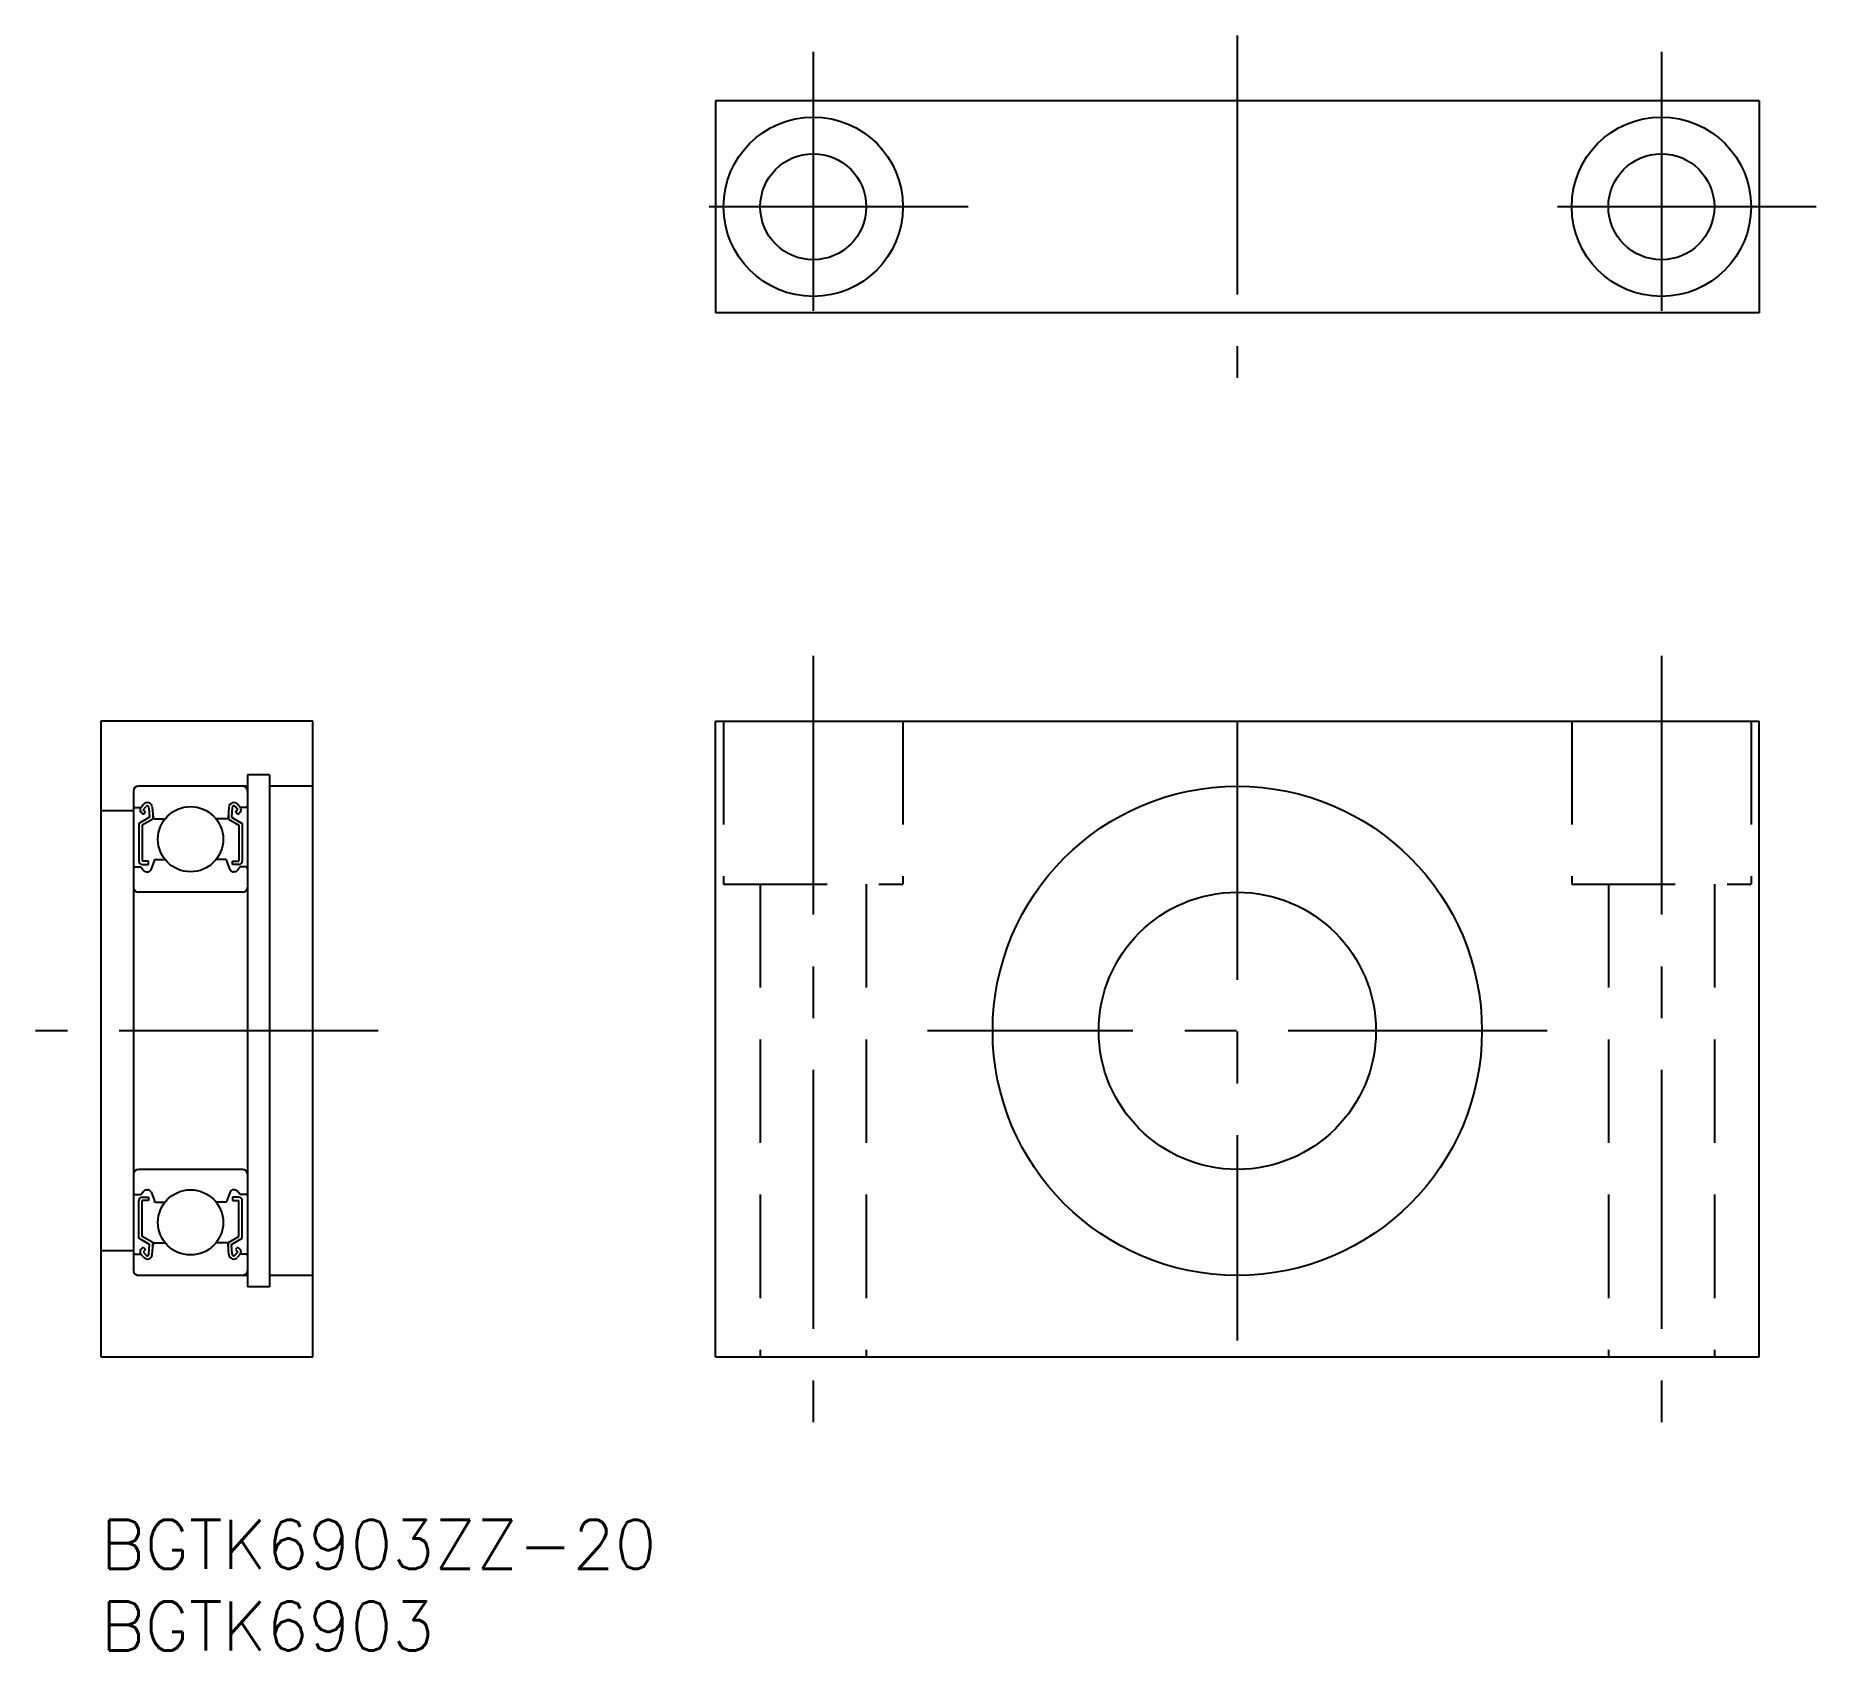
# Model space of a CAD drawing. Extents: x -4 to 105, y -8 to 91.
import ezdxf

# ---------------------------------------------------------------- set-up
doc = ezdxf.new("R2010")
doc.units = 0
doc.header["$LTSCALE"] = 0.5
doc.linetypes.add('CENTER', pattern=[50.8, 31.75, -6.35, 6.35, -6.35])
doc.linetypes.add('DASHED', pattern=[19.05, 12.7, -6.35])
for name, color, linetype in [('MSM_CENTER', 1, 'CENTER'), ('MSM_CONTINUOUS', 7, 'CONTINUOUS'), ('MSM_DASHED', 4, 'DASHED'), ('MSM_PART_NUMBER', 7, 'CONTINUOUS')]:
    doc.layers.add(name, color=color, linetype=linetype)
doc.styles.get("Standard").update_dxf_attribs({"font": 'txt.shx', "height": 3, "bigfont": 'bigfont.shx'})

# ---------------------------------------------------------------- blocks, each defined once
blk = doc.blocks.new('*U6')
at = {"layer": 'MSM_PART_NUMBER'}
blk.add_text('BGTK6903ZZ-20', height=3, dxfattribs=at).set_placement((0, -3))
blk = doc.blocks.new('*U7')
at = {"layer": 'MSM_PART_NUMBER'}
blk.add_text('BGTK6903', height=3, dxfattribs=at).set_placement((0, -8))

msp = doc.modelspace()

# ---------------------------------------------------------------- linework, layer by layer
at = {"layer": 'MSM_CENTER'}
for p, q in [((69.68, 91.04), (69.68, 70.04)), ((43.68, 90.04), (43.68, 71.04)), ((95.68, 90.04), (95.68, 71.04)), ((53.18, 80.54), (34.18, 80.54)), ((105.18, 80.54), (86.18, 80.54)), ((43.68, 53), (43.68, 6)), ((95.68, 53), (95.68, 6)), ((69.68, 49), (69.68, 11)), ((17, 30), (-4, 30)), ((88.68, 30), (50.68, 30))]:
    msp.add_line(p, q, dxfattribs=at)
at = {"layer": 'MSM_CONTINUOUS'}
for p, q in [((37.68, 87.04), (37.68, 74.04)), ((101.68, 87.04), (37.68, 87.04)), ((101.68, 87.04), (101.68, 74.04)), ((101.68, 74.04), (37.68, 74.04)), ((0, 49), (0, 10)), ((13, 49), (0, 49)), ((13, 10), (13, 49)), ((37.68, 10), (37.68, 49)), ((37.68, 49), (101.68, 49)), ((101.68, 10), (101.68, 49)), ((9, 45), (2.3, 45)), ((9, 45.7), (9, 14.3)), ((10.35, 45.7), (9, 45.7)), ((10.35, 45.7), (10.35, 14.3)), ((13, 45), (10.35, 45)), ((2, 44.7), (2, 15.3)), ((2.1, 43.7), (2.46, 43.7)), ((2.45, 43.69), (2.62, 43.89)), ((2.6, 43.56), (2.77, 43.76)), ((2.95, 43.7), (2.98, 43.1)), ((3.15, 43.72), (3.2, 43.09)), ((7.85, 43.72), (7.8, 43.09)), ((8.05, 43.7), (8.02, 43.1)), ((8.4, 43.56), (8.23, 43.76)), ((8.55, 43.69), (8.38, 43.89)), ((8.9, 43.7), (8.54, 43.7)), ((2, 43.5), (0, 43.5)), ((2.98, 43.1), (2.33, 42.72)), ((2.33, 42.72), (2.33, 40.4)), ((2.6, 43.27), (2.46, 43.42)), ((3.18, 42.98), (2.53, 42.61)), ((2.53, 42.61), (2.53, 40.4)), ((2.74, 43.42), (2.6, 43.56)), ((2.6, 43.27), (2.74, 43.42)), ((3.18, 43.35), (3.18, 42.98)), ((3.3, 43), (3.94, 43)), ((7.7, 43), (7.06, 43)), ((7.82, 43.35), (7.82, 42.98)), ((7.82, 42.98), (8.47, 42.61)), ((8.02, 43.1), (8.67, 42.72)), ((8.26, 43.42), (8.4, 43.56)), ((8.4, 43.27), (8.26, 43.42)), ((8.4, 43.27), (8.54, 43.42)), ((8.47, 42.61), (8.47, 40.4)), ((8.67, 42.72), (8.67, 40.4)), ((2.93, 40.4), (2.53, 40.4)), ((2.93, 40.2), (2.93, 40.4)), ((3.08, 39.88), (3.28, 40.43)), ((3.37, 40.5), (3.94, 40.5)), ((7.63, 40.5), (7.06, 40.5)), ((7.92, 39.88), (7.72, 40.43)), ((8.07, 40.4), (8.47, 40.4)), ((8.07, 40.2), (8.07, 40.4)), ((2.1, 40.05), (2.45, 40.05)), ((2.45, 40.05), (2.64, 39.82)), ((2.53, 40.2), (2.93, 40.2)), ((2.79, 39.75), (2.89, 39.75)), ((8.47, 40.2), (8.07, 40.2)), ((8.21, 39.75), (8.11, 39.75)), ((8.55, 40.05), (8.36, 39.82)), ((8.9, 40.05), (8.55, 40.05)), ((8.7, 38.5), (2.3, 38.5)), ((8.7, 21.5), (2.3, 21.5)), ((2.1, 19.95), (2.45, 19.95)), ((2.45, 19.95), (2.64, 20.18)), ((2.53, 19.8), (2.93, 19.8)), ((2.79, 20.25), (2.89, 20.25)), ((2.93, 19.8), (2.93, 19.6)), ((3.08, 20.12), (3.28, 19.57)), ((7.92, 20.12), (7.72, 19.57)), ((8.47, 19.8), (8.07, 19.8)), ((8.07, 19.8), (8.07, 19.6)), ((8.21, 20.25), (8.11, 20.25)), ((8.55, 19.95), (8.36, 20.18)), ((8.9, 19.95), (8.55, 19.95)), ((2.33, 17.28), (2.33, 19.6)), ((2.53, 17.39), (2.53, 19.6)), ((2.93, 19.6), (2.53, 19.6)), ((3.37, 19.5), (3.94, 19.5)), ((7.63, 19.5), (7.06, 19.5)), ((8.07, 19.6), (8.47, 19.6)), ((8.47, 17.39), (8.47, 19.6)), ((8.67, 17.28), (8.67, 19.6)), ((2, 16.5), (0, 16.5)), ((2.98, 16.9), (2.33, 17.28)), ((2.6, 16.73), (2.46, 16.58)), ((3.18, 17.02), (2.53, 17.39)), ((2.6, 16.73), (2.74, 16.58)), ((2.74, 16.58), (2.6, 16.44)), ((2.6, 16.44), (2.77, 16.24)), ((2.95, 16.3), (2.98, 16.9)), ((3.15, 16.28), (3.2, 16.91)), ((3.18, 16.65), (3.18, 17.02)), ((3.3, 17), (3.94, 17)), ((7.7, 17), (7.06, 17)), ((7.85, 16.28), (7.8, 16.91)), ((7.82, 17.02), (8.47, 17.39)), ((7.82, 16.65), (7.82, 17.02)), ((8.02, 16.9), (8.67, 17.28)), ((8.05, 16.3), (8.02, 16.9)), ((8.4, 16.44), (8.23, 16.24)), ((8.4, 16.73), (8.26, 16.58)), ((8.26, 16.58), (8.4, 16.44)), ((8.4, 16.73), (8.54, 16.58)), ((2.1, 16.3), (2.46, 16.3)), ((2.45, 16.31), (2.62, 16.11)), ((8.55, 16.31), (8.38, 16.11)), ((8.9, 16.3), (8.54, 16.3)), ((9, 15), (2.3, 15)), ((10.35, 14.3), (9, 14.3)), ((13, 15), (10.35, 15)), ((0, 10), (13, 10)), ((37.68, 10), (101.68, 10))]:
    msp.add_line(p, q, dxfattribs=at)
for centre, radius in [((43.68, 80.54), 5.5), ((95.68, 80.54), 5.5), ((43.68, 80.54), 3.25), ((95.68, 80.54), 3.25), ((69.68, 30), 15), ((5.5, 41.75), 2), ((69.68, 30), 8.5), ((5.5, 18.25), 2)]:
    msp.add_circle(centre, radius, dxfattribs=at)
for centre, radius, start, end in [((2.3, 44.7), 0.3, 90, 180), ((8.7, 44.7), 0.3, 0, 90), ((2.1, 43.8), 0.1, 180, 270), ((2.6, 43.56), 0.2, 140.138, 225.0003), ((2.85, 43.7), 0.3, 4.9347, 140.1381), ((2.85, 43.7), 0.1, 3.1016, 139.9513), ((8.15, 43.7), 0.3, 39.8619, 175.0653), ((8.15, 43.7), 0.1, 40.0487, 176.8984), ((8.4, 43.56), 0.2, 314.9997, 39.862), ((8.9, 43.8), 0.1, 270, 0), ((3.3, 43.1), 0.1, 184.9347, 269.9991), ((7.7, 43.1), 0.1, 270.0009, 355.0653), ((2.53, 40.4), 0.2, 180, 270), ((3.37, 40.4), 0.1, 89.9999, 159.9917), ((7.63, 40.4), 0.1, 20.0083, 90.0001), ((8.47, 40.4), 0.2, 270, 0), ((2.1, 39.95), 0.1, 90, 180), ((2.79, 39.95), 0.2, 219.977, 270.0002), ((2.89, 39.95), 0.2, 270, 339.9912), ((8.11, 39.95), 0.2, 200.0088, 270), ((8.21, 39.95), 0.2, 269.9998, 320.023), ((8.9, 39.95), 0.1, 0, 90), ((2.3, 38.8), 0.3, 180, 270), ((8.7, 38.8), 0.3, 270, 0), ((2.3, 21.2), 0.3, 90, 180), ((8.7, 21.2), 0.3, 0, 90), ((2.1, 20.05), 0.1, 180, 270), ((2.53, 19.6), 0.2, 90, 180), ((2.79, 20.05), 0.2, 89.9998, 140.023), ((2.89, 20.05), 0.2, 20.0088, 90), ((8.11, 20.05), 0.2, 90, 159.9912), ((8.21, 20.05), 0.2, 39.977, 90.0002), ((8.47, 19.6), 0.2, 0, 90), ((8.9, 20.05), 0.1, 270, 0), ((3.37, 19.6), 0.1, 200.0083, 270.0001), ((7.63, 19.6), 0.1, 269.9999, 339.9917), ((2.6, 16.44), 0.2, 134.9997, 219.862), ((3.3, 16.9), 0.1, 90.0009, 175.0653), ((7.7, 16.9), 0.1, 4.9347, 89.9991), ((8.4, 16.44), 0.2, 320.138, 45.0003), ((2.1, 16.2), 0.1, 90, 180), ((2.3, 15.3), 0.3, 180, 270), ((2.85, 16.3), 0.3, 219.8619, 355.0653), ((2.85, 16.3), 0.1, 220.0487, 356.8984), ((8.15, 16.3), 0.3, 184.9347, 320.1381), ((8.15, 16.3), 0.1, 183.1016, 319.9513), ((8.7, 15.3), 0.3, 270, 0), ((8.9, 16.2), 0.1, 0, 90)]:
    msp.add_arc(centre, radius, start, end, dxfattribs=at)
at = {"layer": 'MSM_DASHED'}
for p, q in [((38.18, 49), (38.18, 39)), ((49.18, 49), (49.18, 39)), ((90.18, 49), (90.18, 39)), ((101.18, 49), (101.18, 39)), ((38.18, 39), (49.18, 39)), ((40.43, 39), (40.43, 10)), ((46.93, 39), (46.93, 10)), ((90.18, 39), (101.18, 39)), ((92.43, 39), (92.43, 10)), ((98.93, 39), (98.93, 10))]:
    msp.add_line(p, q, dxfattribs=at)

# ---------------------------------------------------------------- block references
at = {"layer": 'MSM_CONTINUOUS'}
for name in ['*U6', '*U7']:
    msp.add_blockref(name, (0, 0), dxfattribs=at)

doc.saveas('drawing.dxf')
